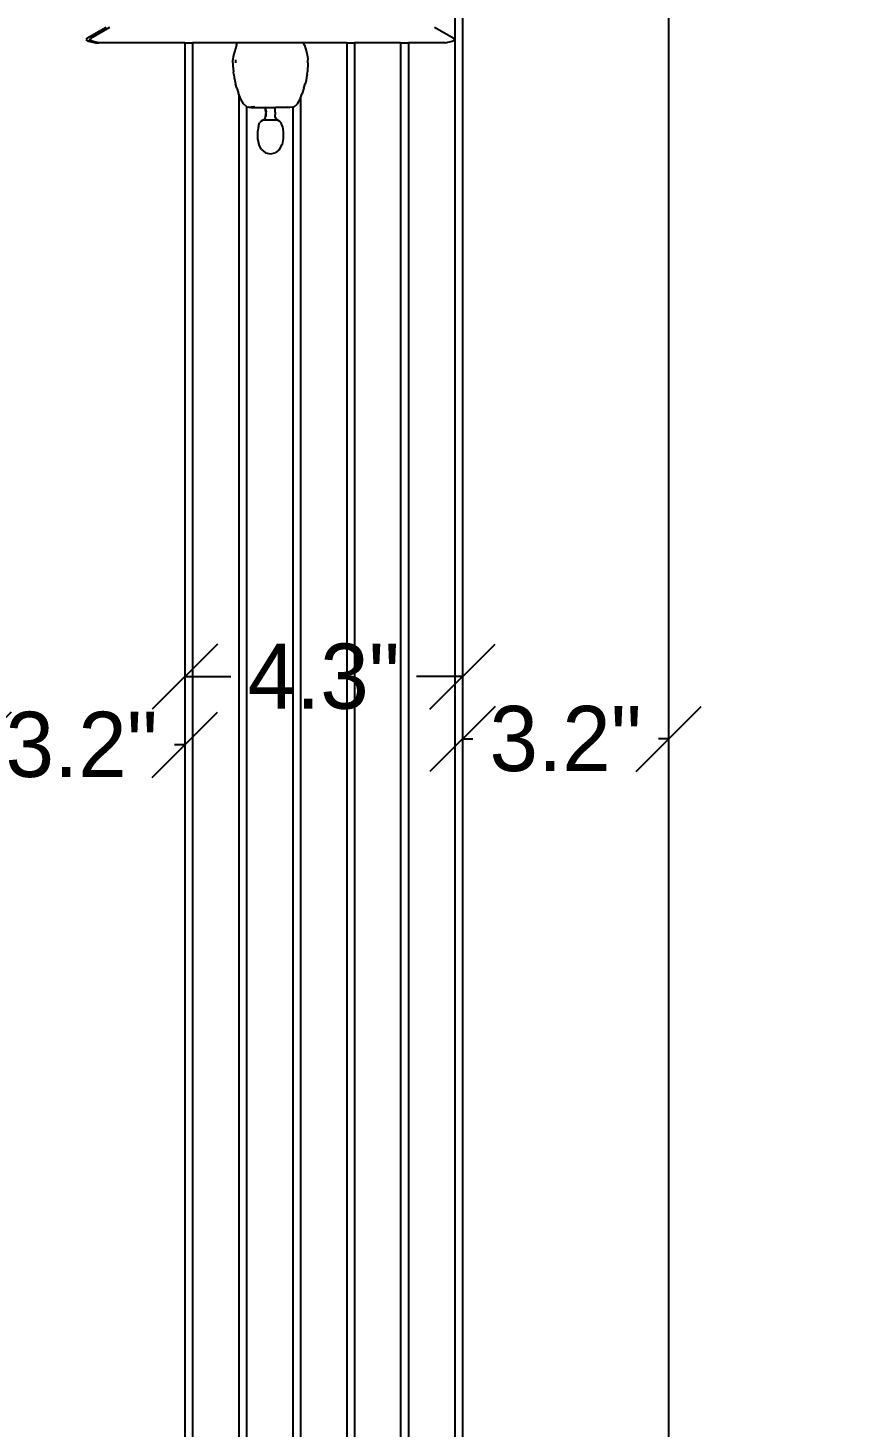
# Model space of a CAD drawing. Header units: inches. Extents: x -52 to 87, y -61 to 47.
# Drawn here: x 10.75 to 23.32, y -25.94 to -4.49 of the extents above; entities that cross this region are included whole.
import ezdxf

# ---------------------------------------------------------------- set-up
doc = ezdxf.new("R2010")
doc.units = ezdxf.units.IN
doc.header["$MEASUREMENT"] = 0
doc.dimstyles.get("Standard").update_dxf_attribs({"dimtxt": 1, "dimasz": 1, "dimexe": 0.18, "dimexo": 0.0625, "dimgap": 0.09, "dimtad": 0, "dimtih": 1, "dimtoh": 1, "dimdec": 1, "dimdsep": 46, "dimlunit": 3, "dimtxsty": 'Standard', "dimblk": 'OBLIQUE', "dimcen": 1, "dimse1": 1, "dimse2": 1, "dimclrd": 1, "dimadec": 0, "dimazin": 0, "dimtfac": 1, "dimtdec": 1, "dimtofl": 0, "dimtmove": 0, "dimatfit": 3, "dimfxl": 1, "dimtolj": 1, "dimtzin": 0, "dimarcsym": 0})

# ---------------------------------------------------------------- blocks, each defined once
blk = doc.blocks.new('_Oblique')
at = {"color": 0, "linetype": 'ByBlock', "lineweight": -2}
blk.add_line((-0.5, -0.5), (0.5, 0.5), dxfattribs=at)
blk = doc.blocks.new('*D6')
at = {"color": 1, "lineweight": -2, "transparency": 16777216}
for p, q in [((2.572, 46.791), (37.238, 46.791)), ((74.572, 46.791), (38.585, 46.791))]:
    blk.add_line(p, q, dxfattribs=at)
at = {"layer": 'Defpoints', "color": 0, "transparency": 16777216}
for p in [(74.572, 46.791), (2.572, -45.468), (74.572, -45.468)]:
    blk.add_point(p, dxfattribs=at)
at = {"color": 1, "lineweight": -2, "transparency": 16777216, "rotation": 180}
blk.add_blockref('_Oblique', (2.572, 46.791), dxfattribs=at)
at = {"color": 1, "lineweight": -2, "transparency": 16777216}
blk.add_blockref('_Oblique', (74.572, 46.791), dxfattribs=at)
at = {"color": 0, "transparency": 16777216, "insert": (37.912, 46.791), "char_height": 1, "attachment_point": 5}
blk.add_mtext("\\A1;6'", dxfattribs=at)
blk = doc.blocks.new('*D40')
at = {"color": 1, "lineweight": -2, "transparency": 16777216}
for p, q in [((17.411, -15.389), (17.569, -15.389)), ((20.572, -15.389), (20.415, -15.389))]:
    blk.add_line(p, q, dxfattribs=at)
at = {"layer": 'Defpoints', "color": 0, "transparency": 16777216}
for p in [(17.411, -15.389), (17.411, -15.573), (20.572, -15.573)]:
    blk.add_point(p, dxfattribs=at)
at = {"color": 1, "lineweight": -2, "transparency": 16777216, "rotation": 180}
blk.add_blockref('_Oblique', (17.411, -15.389), dxfattribs=at)
at = {"color": 1, "lineweight": -2, "transparency": 16777216}
blk.add_blockref('_Oblique', (20.572, -15.389), dxfattribs=at)
at = {"color": 0, "transparency": 16777216, "insert": (18.992, -15.389), "char_height": 1, "attachment_point": 5}
blk.add_mtext('\\A1;3.2"', dxfattribs=at)
blk = doc.blocks.new('*D41')
at = {"color": 1, "lineweight": -2, "transparency": 16777216}
for p, q in [((13.153, -14.433), (13.859, -14.433)), ((17.411, -14.433), (16.705, -14.433))]:
    blk.add_line(p, q, dxfattribs=at)
at = {"layer": 'Defpoints', "color": 0, "transparency": 16777216}
for p in [(13.153, -14.359), (17.411, -14.264), (13.153, -14.433)]:
    blk.add_point(p, dxfattribs=at)
at = {"color": 1, "lineweight": -2, "transparency": 16777216, "rotation": 180}
blk.add_blockref('_Oblique', (13.153, -14.433), dxfattribs=at)
at = {"color": 1, "lineweight": -2, "transparency": 16777216}
blk.add_blockref('_Oblique', (17.411, -14.433), dxfattribs=at)
at = {"color": 0, "transparency": 16777216, "insert": (15.282, -14.433), "char_height": 1, "attachment_point": 5}
blk.add_mtext('\\A1;4.3"', dxfattribs=at)
blk = doc.blocks.new('*D42')
at = {"color": 1, "lineweight": -2, "transparency": 16777216}
for p, q in [((9.992, -15.479), (10.149, -15.479)), ((13.153, -15.479), (12.996, -15.479))]:
    blk.add_line(p, q, dxfattribs=at)
at = {"layer": 'Defpoints', "color": 0, "transparency": 16777216}
for p in [(9.992, -14.953), (13.153, -14.953), (9.992, -15.479)]:
    blk.add_point(p, dxfattribs=at)
at = {"color": 1, "lineweight": -2, "transparency": 16777216, "rotation": 180}
blk.add_blockref('_Oblique', (9.992, -15.479), dxfattribs=at)
at = {"color": 1, "lineweight": -2, "transparency": 16777216}
blk.add_blockref('_Oblique', (13.153, -15.479), dxfattribs=at)
at = {"color": 0, "transparency": 16777216, "insert": (11.572, -15.479), "char_height": 1, "attachment_point": 5}
blk.add_mtext('\\A1;3.2"', dxfattribs=at)

msp = doc.modelspace()

# ---------------------------------------------------------------- linework, layer by layer
for p, q in [((17.291, 38.532), (17.291, -4.658)), ((17.411, 38.532), (17.411, -32.468)), ((20.572, -32.468), (20.572, 38.532)), ((11.95, -4.478), (11.652, -4.644)), ((11.998, -4.478), (11.706, -4.644)), ((17.28, -4.644), (16.982, -4.478)), ((11.652, -4.644), (11.636, -4.664)), ((11.636, -4.664), (11.677, -4.688)), ((11.677, -4.688), (11.785, -4.711)), ((11.691, -4.664), (11.706, -4.644)), ((11.731, -4.688), (11.691, -4.664)), ((11.836, -4.711), (11.731, -4.688)), ((11.812, -4.708), (11.785, -4.711)), ((11.785, -4.711), (11.836, -4.711)), ((13.153, -4.711), (11.836, -4.711)), ((13.153, -4.711), (13.153, -45.368)), ((13.153, -4.711), (13.273, -4.711)), ((13.273, -4.711), (13.273, -45.368)), ((13.956, -4.711), (13.273, -4.711)), ((13.944, -4.749), (13.956, -4.711)), ((14.975, -4.711), (13.956, -4.711)), ((14.988, -4.749), (14.975, -4.711)), ((15.636, -4.711), (14.975, -4.711)), ((15.636, -4.711), (15.636, -32.468)), ((15.636, -4.711), (15.756, -4.711)), ((15.756, -4.711), (15.756, -32.468)), ((16.463, -4.711), (15.756, -4.711)), ((16.463, -4.711), (16.463, -32.468)), ((16.463, -4.711), (16.584, -4.711)), ((16.584, -4.711), (16.584, -32.468)), ((17.147, -4.711), (16.584, -4.711)), ((17.147, -4.711), (17.114, -4.707)), ((17.147, -4.711), (17.254, -4.688)), ((17.254, -4.688), (17.291, -4.666)), ((17.291, -4.658), (17.28, -4.644)), ((17.295, -4.664), (17.291, -4.658)), ((17.291, -4.664), (17.291, -4.666)), ((17.291, -4.666), (17.295, -4.664)), ((17.291, -4.666), (17.291, -32.468)), ((13.896, -4.922), (13.89, -4.976)), ((13.913, -4.849), (13.896, -4.922)), ((13.944, -4.749), (13.913, -4.849)), ((14.988, -4.749), (15.019, -4.849)), ((15.019, -4.849), (15.035, -4.922)), ((15.035, -4.922), (15.042, -4.976)), ((13.889, -5.021), (13.89, -4.976)), ((13.889, -5.021), (13.891, -5.066)), ((13.891, -5.066), (13.894, -5.111)), ((13.894, -5.111), (13.898, -5.156)), ((13.929, -4.976), (13.929, -5.021)), ((15.037, -5.111), (15.033, -5.156)), ((15.04, -5.066), (15.037, -5.111)), ((15.042, -5.021), (15.04, -5.066)), ((15.042, -5.021), (15.042, -4.976)), ((13.904, -5.2), (13.898, -5.156)), ((13.904, -5.2), (13.911, -5.243)), ((13.911, -5.243), (13.92, -5.289)), ((13.92, -5.289), (13.933, -5.343)), ((13.952, -5.409), (13.933, -5.343)), ((14.98, -5.409), (14.998, -5.343)), ((15.012, -5.289), (14.998, -5.343)), ((15.021, -5.243), (15.012, -5.289)), ((15.028, -5.2), (15.021, -5.243)), ((15.028, -5.2), (15.033, -5.156)), ((13.952, -5.409), (13.977, -5.491)), ((13.98, -5.5), (13.977, -5.491)), ((13.98, -5.5), (13.98, -32.468)), ((14.01, -5.575), (13.98, -5.5)), ((14.052, -5.648), (14.01, -5.575)), ((14.88, -5.648), (14.922, -5.575)), ((14.922, -5.575), (14.928, -5.558)), ((14.928, -5.558), (14.955, -5.491)), ((14.928, -5.558), (14.928, -32.468)), ((14.98, -5.409), (14.955, -5.491)), ((14.101, -5.691), (14.052, -5.648)), ((14.101, -5.691), (14.101, -32.468)), ((14.104, -5.694), (14.101, -5.691)), ((14.104, -5.694), (14.166, -5.704)), ((14.128, -5.694), (14.174, -5.702)), ((14.174, -5.702), (14.166, -5.704)), ((14.166, -5.704), (14.186, -5.704)), ((14.208, -5.694), (14.174, -5.702)), ((14.174, -5.702), (14.186, -5.704)), ((14.225, -5.694), (14.186, -5.704)), ((14.186, -5.704), (14.389, -5.704)), ((14.387, -5.695), (14.386, -5.694)), ((14.389, -5.704), (14.387, -5.695)), ((14.393, -5.736), (14.389, -5.704)), ((14.389, -5.704), (14.543, -5.704)), ((14.393, -5.695), (14.392, -5.694)), ((14.394, -5.778), (14.393, -5.736)), ((14.394, -5.778), (14.394, -5.814)), ((14.398, -5.736), (14.399, -5.778)), ((14.398, -5.814), (14.399, -5.778)), ((14.538, -5.736), (14.543, -5.704)), ((14.538, -5.778), (14.538, -5.736)), ((14.538, -5.778), (14.538, -5.814)), ((14.543, -5.704), (14.544, -5.695)), ((14.766, -5.704), (14.543, -5.704)), ((14.544, -5.695), (14.545, -5.694)), ((14.724, -5.694), (14.766, -5.704)), ((14.808, -5.697), (14.766, -5.704)), ((14.808, -5.694), (14.808, -5.697)), ((14.828, -5.694), (14.808, -5.697)), ((14.808, -5.697), (14.808, -32.468)), ((14.828, -5.694), (14.88, -5.648)), ((14.281, -5.996), (14.269, -6.079)), ((14.281, -5.996), (14.301, -5.942)), ((14.326, -5.912), (14.301, -5.942)), ((14.351, -5.897), (14.326, -5.912)), ((14.371, -5.885), (14.351, -5.897)), ((14.359, -5.897), (14.351, -5.897)), ((14.378, -5.885), (14.359, -5.897)), ((14.581, -5.897), (14.359, -5.897)), ((14.371, -5.885), (14.384, -5.868)), ((14.378, -5.885), (14.39, -5.868)), ((14.384, -5.868), (14.391, -5.845)), ((14.391, -5.845), (14.394, -5.814)), ((14.398, -5.814), (14.396, -5.845)), ((14.54, -5.845), (14.538, -5.814)), ((14.547, -5.868), (14.54, -5.845)), ((14.56, -5.885), (14.547, -5.868)), ((14.56, -5.885), (14.581, -5.897)), ((14.581, -5.897), (14.606, -5.912)), ((14.606, -5.912), (14.63, -5.942)), ((14.651, -5.996), (14.63, -5.942)), ((14.651, -5.996), (14.663, -6.079)), ((14.269, -6.079), (14.27, -6.178)), ((14.27, -6.178), (14.288, -6.274)), ((14.662, -6.178), (14.644, -6.274)), ((14.663, -6.079), (14.662, -6.178)), ((14.328, -6.351), (14.288, -6.274)), ((14.328, -6.351), (14.39, -6.399)), ((14.39, -6.399), (14.466, -6.415)), ((14.466, -6.415), (14.541, -6.399)), ((14.604, -6.351), (14.541, -6.399)), ((14.604, -6.351), (14.644, -6.274))]:
    msp.add_line(p, q)

# ---------------------------------------------------------------- dimensions: what is measured, and where the dimension line sits
dim = msp.add_linear_dim(base=(74.572, 46.791), p1=(2.572, -45.468), p2=(74.572, -45.468), dimstyle='Standard')
dim.commit()
dim.dimension.update_dxf_attribs({"geometry": '*D6', "text_midpoint": (37.912, 46.791), "dimtype": 160})
for base, p1, p2, picture, middle in [((13.153, -14.433), (17.411, -14.264), (13.153, -14.359), '*D41', (15.282, -14.433)), ((17.411, -15.389), (20.572, -15.573), (17.411, -15.573), '*D40', (18.992, -15.389)), ((9.992, -15.479), (13.153, -14.953), (9.992, -14.953), '*D42', (11.572, -15.479))]:
    dim = msp.add_linear_dim(base=base, p1=p1, p2=p2, dimstyle='Standard')
    dim.commit()
    dim.dimension.update_dxf_attribs({"geometry": picture, "text_midpoint": middle})

doc.saveas('drawing.dxf')
